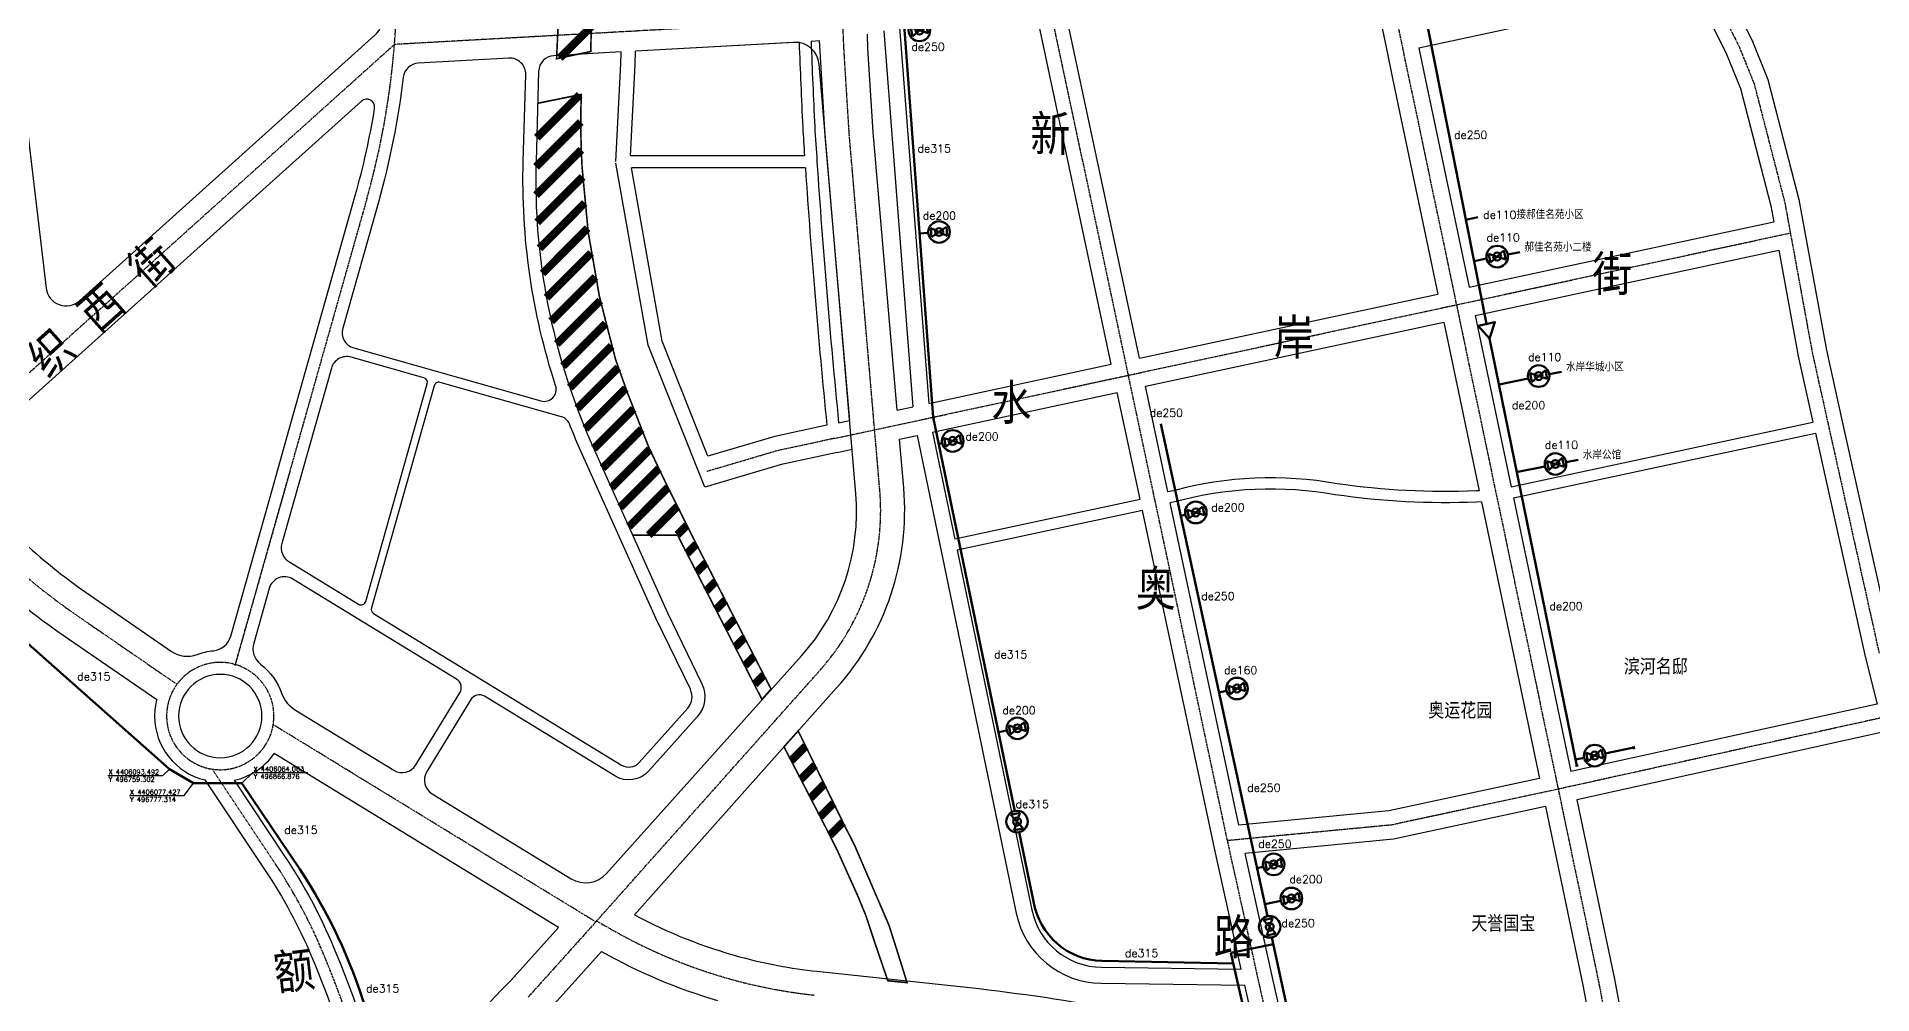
# Model space of a CAD drawing. Header units: millimetres. Extents: x 429861 to 37403537, y 4398138 to 8816131.
# Drawn here: x 436857 to 439151, y 4402513 to 4403709 of the extents above; entities that cross this region are included whole.
import ezdxf

# ---------------------------------------------------------------- set-up
doc = ezdxf.new("R2010")
doc.units = ezdxf.units.MM
doc.linetypes.add('CENTER', pattern=[2, 1.25, -0.25, 0.25, -0.25])
for name, color, linetype in [('中心线', 55, 'CENTER'), ('路名', 21, 'Continuous'), ('路网', 253, 'Continuous')]:
    doc.layers.add(name, color=color, linetype=linetype)
for name, color, linetype, lineweight in [('燃气周边建筑', 211, 'Continuous', 30), ('燃气标注(管)', 111, 'Continuous', 30), ('燃气标注(阀)', 2, 'Continuous', 30), ('燃气管(PE)', 5, 'Continuous', 100), ('燃气阀门(PE)', 6, 'Continuous', 50)]:
    doc.layers.add(name, color=color, linetype=linetype, lineweight=lineweight)
doc.styles.add('HZ', font='rs.shx', dxfattribs={"width": 0.8, "bigfont": 'hztxt.shx'})

# ---------------------------------------------------------------- blocks, each defined once
blk = doc.blocks.new('阀门PE')
at = {"layer": '燃气阀门(PE)'}
for p, q in [((-4.911818085762206, -2.833652542904019), (-4.911818085762206, 2.833652542904019)), ((-4.911818085762206, -2.833652542904019), (4.911818085762206, 2.833652542904019)), ((-4.911818085762206, 2.833652542904019), (4.911818085762206, -2.833652542904019)), ((4.911818085762206, 2.833652542904019), (4.911818085762206, -2.833652542904019))]:
    blk.add_line(p, q, dxfattribs=at)
for radius in [6.736827508906286, 2.469192652689927]:
    blk.add_circle((0, 0), radius, dxfattribs=at)

msp = doc.modelspace()

# ---------------------------------------------------------------- linework, layer by layer
at = {"layer": '中心线'}
for p, q in [((438526.3214617911, 4403872.720658043), (438563.1468515206, 4403697.547938554)), ((438221.1940636964, 4403285.809255815), (438114.9459503344, 4403784.393446247)), ((438942.7370968585, 4403779.050475925), (438984.2952030501, 4403696.417236925)), ((437860.43163269, 4403729.768782816), (437477.5383162144, 4403708.523919011)), ((437860.43163269, 4403729.768782816), (437477.5383162144, 4403708.523919011)), ((437865.864662152, 4403692.088034368), (437864.1996932538, 4403730.555244555)), ((437304.1287684604, 4403698.90227751), (436716.4175041888, 4403170.781413821)), ((437477.5383162144, 4403708.523919011), (437304.1287684604, 4403698.90227751)), ((437477.5383162144, 4403708.523919011), (437304.1287684604, 4403698.90227751)), ((438563.1468515206, 4403697.547938554), (438570.9564970799, 4403660.398654843)), ((438984.2952030501, 4403696.417236925), (439003.2155490016, 4403649.601994552)), ((437872.3905967987, 4403587.092292563), (437865.864662152, 4403692.088034368)), ((438570.9564970799, 4403660.398654843), (438631.160385942, 4403373.833897939)), ((439003.2155490016, 4403649.601994552), (439041.4644464596, 4403501.36801341)), ((437904.1109133832, 4403217.727734687), (437872.3905967987, 4403587.092292563)), ((437269.5488879827, 4403506.099701459), (437105.1109492856, 4402924.548275012)), ((439041.4644464596, 4403501.36801341), (439048.4121083339, 4403463.422802065)), ((438631.1603859419, 4403373.833897939), (439048.4121083336, 4403463.422802065)), ((439048.4121083339, 4403463.422802065), (439075.8929248495, 4403313.334123394)), ((438221.1940636964, 4403285.809255815), (438631.1603859419, 4403373.833897939)), ((438631.160385942, 4403373.833897939), (438681.2826515672, 4403135.256704075)), ((439075.8929248495, 4403313.334123394), (439095.7361604857, 4403224.258866925)), ((437963.2112917952, 4403230.417288382), (438221.1940636964, 4403285.809255815)), ((438252.1188417293, 4403140.690392694), (438221.1940636964, 4403285.809255815)), ((437853.6107254585, 4403206.879736603), (437904.0835065101, 4403217.721850105)), ((437904.1109133832, 4403217.727734687), (437963.2112917952, 4403230.417288382)), ((437910.5759261139, 4403142.446437837), (437904.1109133832, 4403217.727734687)), ((439095.7361604857, 4403224.258866925), (439159.3181387623, 4402938.842661345)), ((437783.8870602417, 4403191.909449556), (437693.7730564532, 4403165.327964419)), ((437853.6104168879, 4403206.879670351), (437783.8870602417, 4403191.909449556)), ((437173.8913670862, 4403167.16465507), (437104.6638855225, 4402923.048253457)), ((438254.888522609, 4403127.693276269), (438252.1188417293, 4403140.690392694)), ((438345.0515800486, 4402704.590469286), (438254.888522609, 4403127.693276269)), ((438681.2826515672, 4403135.256704075), (438758.2586764796, 4402768.858182593)), ((436907.174744196, 4402985.971345842), (437032.3649282528, 4402899.809903063)), ((437556.7213571112, 4402604.168191269), (437834.1855572929, 4402915.436878455)), ((437555.445856787, 4402603.178076926), (437152.583870807, 4402849.382669717)), ((439178.8455566435, 4402861.609506273), (438758.4290271986, 4402768.894758918)), ((437076.3327828874, 4402793.901601894), (437155.2030810844, 4402675.66211122)), ((438758.2586764796, 4402768.858182593), (438549.5947839094, 4402724.055564741)), ((438758.4290271986, 4402768.894758918), (438758.2586764796, 4402768.858182593)), ((438758.2586764796, 4402768.858182593), (438808.8909491085, 4402527.853404138)), ((438549.5947839094, 4402724.055564741), (438345.0515800482, 4402704.590469288)), ((438383.0134442574, 4402533.701374299), (438345.0515800482, 4402704.590469288)), ((437556.7213571112, 4402604.168191269), (437471.1807836503, 4402509.133928558)), ((437555.445856787, 4402603.178076926), (437555.445856787, 4402603.178076926)), ((437555.445856787, 4402603.178076926), (437555.445856787, 4402603.178076926)), ((437556.721357111, 4402604.168191269), (437578.3683557136, 4402591.944730795)), ((438409.4247444174, 4402414.808288413), (438383.0134442574, 4402533.701374299)), ((438808.8909491085, 4402527.853404138), (438834.1672415151, 4402393.751730523))]:
    msp.add_line(p, q, dxfattribs=at)
at = {"layer": '中心线', "ltscale": 50}
for p, q in [((437152.583870807, 4402849.382669717), (437152.5838186604, 4402849.38258439)), ((437311.5618945564, 4402752.225030222), (437311.5618424097, 4402752.224944895)), ((437311.5618945565, 4402752.225030222), (437311.5618424098, 4402752.224944895)), ((437311.5618945565, 4402752.225030222), (437311.5618424098, 4402752.224944895))]:
    msp.add_line(p, q, dxfattribs=at)
at = {"layer": '中心线'}
for centre, radius, start, end in [((436307.2769294134, 4403778.189167906), 1000.000000000065, 355.4524226387827, 2.205689632335703), ((436307.2769294135, 4403778.189167905), 999.9999999998718, 344.2113598128446, 355.4524226388357), ((437360.7308577898, 4403644.975785752), 799.9999999997771, 207.738680784945, 235.4625252418106), ((437611.6855693297, 4403116.66748089), 299.9999999998802, 317.8735807579392, 4.929497370285417), ((437086.4238334312, 4402860.171686625), 67.0339722186327, 90, 180), ((437086.4238334312, 4402860.171686625), 67.03397221857449, 0, 89.99999999995026), ((437086.4238334312, 4402860.171686625), 67.0339722186909, 180, 270), ((437086.4238334312, 4402860.171686625), 67.0339722186327, 270.0000000000498, 0), ((436608.9418489538, 4402311.284812012), 656.637000105187, 22.88389418868731, 33.70481616126791), ((437948.0070705782, 4403290.382198275), 791.42517711578, 240.2630924713359, 240.2842538117467), ((437897.971723395, 4403157.942687535), 649.9999997437229, 240.5477862164402, 254.7866051678665), ((435952.1236230333, 4402034.051480946), 1369.566520994092, 15.16157910509632, 22.88389418883078), ((437897.9717233934, 4403157.942687526), 649.9999997351827, 254.7866051678113, 263.8964858610851)]:
    msp.add_arc(centre, radius, start, end, dxfattribs=at)
at = {"layer": '燃气标注(管)'}
for p, q in [((436946.149256475, 4402785.91194508), (437014.7362597135, 4402785.91194508)), ((437014.7362597135, 4402785.91194508), (437022.8677370938, 4402793.792797493)), ((437041.5437040755, 4402760.800696536), (437052.9306411358, 4402776.50607641)), ((437113.2600390847, 4402776.50607641), (437127.3227002078, 4402789.603199059)), ((437127.3227002078, 4402789.603199059), (437195.9097034463, 4402789.603199059)), ((436972.956700837, 4402760.800696536), (437041.5437040755, 4402760.800696536))]:
    msp.add_line(p, q, dxfattribs=at)
at = {"layer": '燃气管(PE)'}
for p, q in [((438576.4688007239, 4403816.313769206), (438668.773226911, 4403349.960073387)), ((437940.0264867104, 4403734.05690979), (437977.4491131192, 4403233.474317846)), ((437971.2305990402, 4403463.666520822), (437960.3014514456, 4403462.849478012)), ((438657.9323813224, 4403483.020744159), (438643.0209642512, 4403480.0693581)), ((438668.8210659924, 4403431.469981858), (438653.2501371086, 4403428.388059985)), ((438710.370675418, 4403439.606298954), (438695.2718995716, 4403436.617829359)), ((438672.6391261801, 4403331.743080636), (438781.530524558, 4402798.120158313)), ((438720.7292953909, 4403281.826751661), (438684.3404920738, 4403274.400469959)), ((438762.3781567164, 4403289.923303906), (438747.176002118, 4403286.943618546)), ((437977.4491131192, 4403233.474317847), (438079.3344922517, 4402741.573790265)), ((438261.6332369677, 4403225.275686848), (438394.939805354, 4402610.141657243)), ((437988.5445181206, 4403201.023088891), (437984.3505326306, 4403200.154405533)), ((438741.7128253236, 4403172.012432083), (438705.7148800542, 4403164.666670807)), ((438783.3615265197, 4403180.109705176), (438768.1640189021, 4403177.101693805)), ((438292.3199887201, 4403111.593104052), (438286.5409563394, 4403110.340721745)), ((436773.4589663022, 4403014.868390291), (437022.8677370938, 4402793.792797493)), ((438343.7880185621, 4402891.701057917), (438334.3651998628, 4402889.659025505)), ((438069.3786434602, 4402842.120800514), (438058.955748562, 4402839.96194819)), ((438852.2785511603, 4402822.65331467), (438853.0646038266, 4402818.80125907)), ((438790.783955863, 4402808.098463445), (438779.9456603077, 4402805.886794662)), ((438783.1110288165, 4402798.442676915), (438779.9500202995, 4402797.797639711)), ((438852.6715774934, 4402820.72728687), (438817.1871485533, 4402813.486314029)), ((437022.8677370938, 4402793.792797493), (437052.9306411358, 4402776.50607641)), ((437052.9306411358, 4402776.50607641), (437113.2600390847, 4402776.50607641)), ((437113.2600390847, 4402776.50607641), (437185.9109385606, 4402668.774065296)), ((438084.7999736293, 4402715.186557906), (438102.7341749759, 4402628.600600438)), ((438389.5907168208, 4402672.052130635), (438381.884989363, 4402670.382211504)), ((438411.7680302271, 4402629.480739784), (438391.6916683638, 4402625.129962918)), ((438349.3943013416, 4402564.406986485), (438402.4713955838, 4402575.387649968)), ((438400.6471141894, 4402583.805671517), (438429.6253941876, 4402450.087383198)), ((438188.3132138809, 4402554.267650714), (438352.38998531, 4402551.252871206)), ((438349.3943013416, 4402564.406986485), (438396.1081248511, 4402359.285543076))]:
    msp.add_line(p, q, dxfattribs=at)
msp.add_lwpolyline([(438672.6391261801, 4403331.743080636), (438679.1503079918, 4403352.236692157), (438658.1467288946, 4403347.628735254)], close=True, dxfattribs=at)
for centre, radius, start, end in [((436621.0702391933, 4402294.736968903), 677.4575744206581, 17.24775070605727, 33.51249665984249), ((438190.331060734, 4402643.020553378), 88.77583813918959, 189.3480315409469, 268.6975728052823)]:
    msp.add_arc(centre, radius, start, end, dxfattribs=at)
at = {"layer": '路网'}
for p, q in [((437844.4193437151, 4403223.316490127), (437779.4451207438, 4403209.365950298)), ((437779.4451207531, 4403209.365950303), (437695.7680259934, 4403184.683200038)), ((437857.3890597528, 4403189.280753962), (437787.6657031066, 4403174.310533165)), ((437788.9796946666, 4403174.644888322), (437691.7780869131, 4403145.972728798))]:
    msp.add_line(p, q, dxfattribs=at)
at = {"layer": '路网', "const_width": 2, "flags": 128}
for points in [[(437567.6787613734, 4404243.431116963), (437531.8356675353, 4404242.298909437), (437506.7229052172, 4403681.122939083), (437549.4356813531, 4403690.08140665), (437553.0085364052, 4403870.888234457), (437553.2202870557, 4403890.089158211)], [(437920.6044204046, 4402529.658799124), (437944.6303081212, 4402527.246117904), (437934.9644627589, 4402558.325986121), (437922.1298719681, 4402598.761157211), (437878.9803305333, 4402699.035693975), (437868.4068556733, 4402719.703511961), (437826.9373520729, 4402804.211025862), (437810.5964312647, 4402837.510932359), (437808.4907610523, 4402841.526562485), (437790.8551515194, 4402821.74234159), (437821.6837019279, 4402762.417459628), (437848.0456000143, 4402711.27032536), (437857.4752010372, 4402692.437892378), (437882.9049949314, 4402635.92897567), (437892.8599474413, 4402611.806779198), (437905.3552636942, 4402574.196590063)], [(437920.6044204046, 4402529.658799124), (437944.6303081212, 4402527.246117904), (437934.9644627589, 4402558.325986121), (437922.1298719681, 4402598.761157211), (437878.9803305333, 4402699.035693975), (437868.4068556733, 4402719.703511961), (437826.9373520729, 4402804.211025862), (437810.5964312647, 4402837.510932359), (437808.4907610523, 4402841.526562485), (437790.8551515194, 4402821.74234159), (437821.6837019279, 4402762.417459628), (437848.0456000143, 4402711.27032536), (437857.4752010372, 4402692.437892378), (437882.9049949314, 4402635.92897567), (437892.8599474413, 4402611.806779198), (437905.3552636942, 4402574.196590063)]]:
    msp.add_lwpolyline(points, close=True, dxfattribs=at)
at = {"layer": '路网', "ltscale": 2}
msp.add_lwpolyline([(437130.31469311, 4403576.322664318), (437279.7620571471, 4403710.616961256, 0.2014123439359341), (437291.3348745473, 4403735.11991415, 0.0205618025237038), (437291.5471423876, 4403816.098900849), (437289.7179913864, 4403863.590104446, 0.4681327416407593), (437259.3046432755, 4403887.030690243), (436998.272119089, 4403828.926820086), (436843.9433845066, 4403794.574408313, 0.3850736951564028), (436824.5506296518, 4403767.215640861), (436868.9421787686, 4403394.414064947, 0.6077257043365102), (436910.4765960781, 4403378.774833157)], format="xyb", close=True, dxfattribs=at)
at = {"layer": '路网'}
for points in [[(438511.9101530049, 4403844.05660664), (438543.5746611273, 4403693.433407813)], [(438958.8179445858, 4403787.137894326), (439000.7074343615, 4403703.845739377), (439020.3484370707, 4403655.247351978), (439059.0542716078, 4403505.242506659), (439066.1177674835, 4403466.664658643)], [(438235.0414280846, 4403307.192685459), (438137.7553792691, 4403763.721129628)], [(438584.1414702026, 4403694.896196526), (438927.8023061021, 4403768.684262646)], [(438927.8023061021, 4403768.684262646), (438967.8829717387, 4403688.988734473), (438986.0826609325, 4403643.956637125), (439023.8746213115, 4403497.49352016), (439027.5617065765, 4403477.35620891)], [(438199.8435755019, 4403299.635288158), (438102.5575266863, 4403756.163732328)], [(437915.6675523203, 4403716.036233511), (437951.946150261, 4403246.408764524)], [(437935.3998502675, 4403720.272992413), (437971.678448208, 4403250.645523425)], [(437809.7199544997, 4403701.91658878), (437605.3884399525, 4403690.579239678)], [(437835.3496159291, 4403703.338652428), (437824.6993358665, 4403702.747720855)], [(437872.9934640368, 4403229.453974853), (437842.4703319274, 4403584.878018825), (437835.9049305237, 4403690.508741161), (437835.3496159291, 4403703.338652428)], [(437932.1237699575, 4403242.152663871), (437902.31086167, 4403589.3065663), (437895.8243937803, 4403693.667327575), (437895.0478306543, 4403711.60893419)], [(438543.5746611273, 4403693.433407813), (438551.3840405796, 4403656.285389934), (438607.905019916, 4403387.250930372)], [(437587.367109536, 4403689.579324836), (437529.6973721944, 4403686.37951522)], [(437580.649319477, 4403552.67454992), (437587.1017446032, 4403674.797300398)], [(437587.0907175384, 4403674.48723831), (437587.3671095358, 4403689.579324836)], [(437599.0455388886, 4403559.698464771), (437605.076672707, 4403673.847584827)], [(437605.0876997719, 4403674.157646915), (437605.3884399525, 4403690.579239678)], [(437816.5727091377, 4403559.670087053), (437599.0455388886, 4403559.698464771)], [(437691.7780869135, 4403145.972728798), (437621.2332302093, 4403323.547525778), (437580.7763152723, 4403550.621052761)], [(437695.768025993, 4403184.683200038), (437638.6344593978, 4403328.499233733), (437600.1150055184, 4403544.698325126)], [(437817.5726779656, 4403544.669956475), (437600.1150055183, 4403544.698325126)], [(438647.0140812539, 4403395.648110678), (439027.5617065765, 4403477.35620891)], [(439066.1177674835, 4403466.664658643), (439093.5368208728, 4403316.913304228), (439113.305489614, 4403228.172774688)], [(438654.4157519679, 4403360.416865507), (439034.048418747, 4403441.928511264)], [(439034.0484187472, 4403441.928511264), (439058.2490288264, 4403309.754942557), (439076.6147446868, 4403227.312195795)], [(438235.0414280847, 4403307.192685459), (438607.9050199162, 4403387.250930372)], [(438242.5445518911, 4403271.983223472), (438615.3066906303, 4403352.019685199)], [(438615.3066906303, 4403352.019685199), (438659.5251889191, 4403141.543859594)], [(438654.4157519682, 4403360.416865507), (438699.3978928486, 4403146.306174151)], [(437971.678448208, 4403250.645523425), (438199.8435755018, 4403299.635288158)], [(437976.6497821168, 4403214.892456055), (438207.3466993081, 4403264.42582617)], [(438235.8306446494, 4403130.760913176), (438234.5141316567, 4403136.938835248), (438207.3466993083, 4403264.42582617)], [(438270.6395748271, 4403140.143383473), (438269.7235518019, 4403144.441950139), (438242.5445518909, 4403271.983223472)], [(437932.1237699576, 4403242.152663871), (437951.9461502607, 4403246.408764524)], [(437859.1778087107, 4403226.486218766), (437872.9934640368, 4403229.453974853)], [(437976.6497821168, 4403214.892456055), (438004.4467682986, 4403081.080750261)], [(438699.3978928486, 4403146.306174151), (439076.614744687, 4403227.312195795)], [(438702.2763207721, 4403132.605132345), (439079.6589843958, 4403213.646761498)], [(439079.6589843954, 4403213.646761498), (439141.8045023676, 4402934.678751785), (439156.8453974442, 4402875.190303854)], [(439113.3054896139, 4403228.172774688), (439176.8317751569, 4402943.006570904), (439192.2030351525, 4402882.211492203)], [(437857.3910886433, 4403189.281189669), (437876.0983225488, 4403193.299711119)], [(437935.2285912062, 4403205.998834046), (437957.0950063035, 4403210.693813264)], [(437957.0950063035, 4403210.693813264), (437986.3021585289, 4403070.093719603)], [(438235.8306446493, 4403130.760913176), (438004.4467682985, 4403081.080750261)], [(438359.3134019046, 4402724.028999068), (438273.5574528397, 4403126.450831193)], [(438662.4477955579, 4403127.632531324), (438735.0033104536, 4402782.275215025)], [(438702.2763207723, 4403132.605132345), (438774.0895765419, 4402790.780898543)], [(438238.7485261167, 4403117.068344687), (438007.2942923337, 4403067.37307541)], [(438327.4468699761, 4402700.838911841), (438238.7485261167, 4403117.068344687)], [(439156.845397444, 4402875.190303854), (438774.089576542, 4402790.780898543)], [(439165.6739790033, 4402840.272261295), (438781.4915434189, 4402755.548243665)], [(438735.0033104538, 4402782.275215025), (438546.8434707718, 4402741.875061033), (438359.3134019046, 4402724.028999068)], [(438781.4915434187, 4402755.548243665), (438828.5063893428, 4402531.762070581), (438870.4700423916, 4402309.126724608)], [(438742.4049811678, 4402747.043969853), (438552.3460970469, 4402706.236068448), (438367.0421250724, 4402688.601850179)], [(438742.4049811678, 4402747.043969853), (438789.2755088741, 4402523.944737693), (438826.5504927262, 4402326.184811588)], [(438362.2885405798, 4402543.99258342), (438327.479919269, 4402700.687042913)], [(438400.5851050367, 4402537.604800673), (438367.0421250723, 4402688.601850179)], [(438382.3788612391, 4402453.554013371), (438366.7457074512, 4402523.928204899)], [(438421.6435570122, 4402442.80809153), (438400.5851050367, 4402537.604800673)]]:
    msp.add_lwpolyline(points, dxfattribs=at)
at = {"layer": '路网', "const_width": 10, "flags": 128}
for points in [[(437510.7201956406, 4403681.961320473), (437550.0524532174, 4403721.29357805)], [(437481.9020602672, 4403582.432506981), (437535.5508904994, 4403636.081337213)], [(437483.1322515692, 4403625.05177082), (437483.1770672818, 4403625.096586534)], [(437480.8802859788, 4403546.05539363), (437536.9162034229, 4403602.091311077)], [(437480.924816647, 4403510.744585242), (437537.5346733093, 4403567.354441903)], [(437482.413805013, 4403476.878234545), (437539.2886466076, 4403533.753076144)], [(437485.1898547905, 4403444.298945267), (437541.9755010111, 4403501.084591488)], [(437489.1277355778, 4403412.881486993), (437545.585902993, 4403469.33965441)], [(437494.1260173617, 4403382.524429717), (437550.0542828596, 4403438.452695217)], [(437500.1013376187, 4403353.144410915), (437555.3246114104, 4403408.367684709)], [(437506.98435399, 4403324.672088226), (437561.3486249956, 4403379.036359235)], [(437514.7168141374, 4403297.049209314), (437568.0844607831, 4403350.416855963)], [(437523.2493883324, 4403270.226444453), (437575.4955921294, 4403322.47264825)], [(437532.5400363789, 4403244.16175344), (437583.9610117618, 4403295.582728823)], [(437542.5527574457, 4403218.819135445), (437593.2492112161, 4403269.515589218)], [(437553.2626305829, 4403194.173669521), (437603.0720291715, 4403243.983068113)], [(437564.2248176805, 4403169.780517563), (437613.0123397149, 4403218.568039598)], [(437575.1870047794, 4403145.387365606), (437623.1003153811, 4403193.300676205)], [(437586.1491918797, 4403120.994213643), (437634.51977168, 4403169.364793443)], [(437597.1113789785, 4403096.601061683), (437645.9975495286, 4403145.487232233)], [(437621.8142556389, 4403085.948599285), (437657.8038376507, 4403121.938181297)], [(437657.6910708861, 4403086.470075471), (437669.6101257724, 4403098.389130359)], [(437669.692571374, 4403063.116236901), (437681.4164138939, 4403074.84007942)], [(437681.7009681346, 4403039.769294602), (437693.40634098, 4403051.474667448)], [(437693.7093648954, 4403016.422352304), (437705.4384714636, 4403028.151458873)], [(437705.7177616558, 4402993.075410005), (437717.470601947, 4403004.828250295)], [(437717.7498921387, 4402969.752201429), (437729.50273243, 4402981.50504172)], [(437729.7820226221, 4402946.428992853), (437741.5348629133, 4402958.181833145)], [(437741.8141531055, 4402923.105784277), (437753.5669933967, 4402934.858624568)], [(437753.8462835889, 4402899.7825757), (437765.5991238803, 4402911.535415992)], [(437799.8733147383, 4402804.388250613), (437817.9699893073, 4402822.484925182)], [(437799.8733147383, 4402804.388250613), (437817.9699893073, 4402822.484925182)], [(437811.9633020379, 4402781.122898853), (437829.608368985, 4402798.7679658)], [(437811.9633020379, 4402781.122898853), (437829.608368985, 4402798.7679658)], [(437824.0405210728, 4402757.844778828), (437841.2467486629, 4402775.051006419)], [(437824.0405210728, 4402757.844778828), (437841.2467486629, 4402775.051006419)], [(437836.0653627818, 4402734.514281477), (437852.8851283416, 4402751.334047038)], [(437836.0653627818, 4402734.514281477), (437852.8851283416, 4402751.334047038)], [(437848.0893566569, 4402711.182936294), (437864.5235080196, 4402727.617087657)], [(437848.0893566569, 4402711.182936294), (437864.5235080196, 4402727.617087657)]]:
    msp.add_lwpolyline(points, dxfattribs=at)
at = {"layer": '路网', "ltscale": 2}
for points in [[(437351.0975079343, 4402763.22208776), (437524.8997290462, 4402657.004806022, 0.3618770767389817), (437569.2204963214, 4402663.515809653), (437812.6036902667, 4402935.20354198, 0.206775066010351), (437880.5195747872, 4403138.309740571), (437834.806013259, 4403674.153895481, 0.4055478441968758), (437803.2525953485, 4403701.557746854), (437605.3884399522, 4403690.579239666)], [(437505.5294727011, 4403272.824003561, -0.0863067774525311), (437465.0539501553, 4403553.281093604), (437468.1703983097, 4403661.248631588, 0.4391211186722387), (437447.0707275598, 4403681.794969762), (437447.0707275587, 4403681.794969761), (437333.8767871713, 4403675.514395668, 0.3640633642884812), (437315.1256954299, 4403657.915044174, -0.0392170874875309), (437283.9829673612, 4403502.018359462), (437239.4621343687, 4403344.56592398, 0.4142135622994461), (437253.2657842061, 4403319.878695481), (437487.1885900752, 4403253.735303334, 0.6000677145767), (437505.5294728878, 4403272.824003623)], [(437587.3671095356, 4403689.579324825), (437503.1839200259, 4403684.908414375, 0.3897370930444082), (437484.3002437623, 4403665.516182615), (437481.0472889607, 4403552.819451039, 0.1117953595294821), (437550.0264043589, 4403201.374947636), (437645.3638260578, 4402989.229306087), (437688.272793164, 4402900.560528688, -0.3038919302873838), (437682.4768230511, 4402859.234985812), (437622.0115027151, 4402791.586705838, -0.3621912277875709), (437579.5653787896, 4402785.327009874), (437416.6604487554, 4402884.884534159, 0.4142135624326849), (437399.4762170828, 4402880.736982847), (437344.4614258424, 4402790.716858435, 0.4142135623692565), (437351.0975079348, 4402763.222087761)], [(436769.0965274626, 4403152.158558804, 0.0684757996218362), (436924.183098456, 4403010.684012339), (437025.5243901309, 4402940.936436123, 0.2450414828075156), (437057.6457230668, 4402936.992210978, -0.0640062282515503), (437078.0091090206, 4402941.772942809, 0.307276383341982), (437099.5014751087, 4402959.838727167), (437147.7965823562, 4403130.639265855), (437175.5588623954, 4403228.823381309), (437255.1148086041, 4403510.181043454, 0.0283407412943919), (437279.3432562752, 4403619.091536932, 0.7082898220405724), (437262.79064587, 4403628.1448363), (436823.1631386995, 4403233.092924073), (436771.5957818762, 4403186.754188237, 0.4032673735858722), (436769.0966715528, 4403152.15838582)], [(437163.3922998111, 4403075.537248803, 0.3363327869066837), (437172.2083946933, 4403053.03003309), (437259.2884740136, 4402999.812017469, 0.4966331886735757), (437268.1909090519, 4403003.299108585), (437345.0765056426, 4403275.212808823, 0.4142135622874055), (437340.9354106915, 4403282.618977372), (437250.0007106194, 4403308.331431978, 0.4142135624569267), (437225.3134821142, 4403294.527782136), (437163.3922998114, 4403075.537248803)], [(437522.7505033773, 4403225.08555865, 0.2337039765768216), (437512.8846890982, 4403233.999055478), (437361.14312182, 4403276.905098571, 0.4142135624581654), (437353.7369532683, 4403272.76400362), (437275.2514884411, 4402995.192207309, 0.3363327869077913), (437277.896316906, 4402988.440042596), (437587.9088542216, 4402798.97935098, 0.3621912277774725), (437610.0822025405, 4402802.249341411), (437670.547522876, 4402869.897621385, 0.3038919302871656), (437673.8705457401, 4402893.590932636), (437630.862768031, 4402982.46389615), (437535.4131892117, 4403194.859110678, -0.0099087809648051), (437522.7505031947, 4403225.085558578)], [(437147.5692810199, 4403019.577540105), (437128.267514038, 4402951.314886058, 0.3047102670065174), (437136.9318917441, 4402924.813071538, -0.1409261704403564), (437163.554123948, 4402888.10895354, 0.1702975164824479), (437180.3043861118, 4402867.600392203), (437303.3143140833, 4402792.424251808, 0.41421356235483), (437330.8090847566, 4402799.060333902), (437385.8238759782, 4402889.080458281, 0.4142135623142578), (437381.6763246671, 4402906.26468995), (437177.2440644805, 4403031.20117716, 0.4966331886743729), (437147.5692810196, 4403019.577540105)]]:
    msp.add_lwpolyline(points, format="xyb", dxfattribs=at)
at = {"layer": '路网'}
for points in [[(437809.7199544998, 4403701.91658878, 0.0026489995155441), (437814.2726990195, 4403595.541527564, 0.0008937070952268), (437816.5727091377, 4403559.670087053)], [(437824.6993358665, 4403702.747720855, 0.0026530618583817), (437829.2502642117, 4403596.368483474, 0.0010904094138006), (437832.0699671599, 4403552.668286855)], [(438584.1414702028, 4403694.896196526), (438590.5286874732, 4403664.513185582, -3.23374619937e-05), (438590.5292195235, 4403664.510653888), (438647.0140812539, 4403395.648110678)], [(437817.5726779655, 4403544.669956475, 0.008018072705304), (437844.4193437151, 4403223.316490127, 0.0086220584503501)], [(437832.0702984459, 4403552.663321115, 0.0081503092592627), (437859.1778087107, 4403226.486218766, 0.0086220584503725)], [(437603.9667148759, 4402612.084597325), (437856.5097385906, 4402895.395869187, 0.208162950975012), (437940.4654474761, 4403145.018701778), (437935.228591206, 4403205.998834046)], [(438659.5251889189, 4403141.543859594), (438655.6669282913, 4403141.416777399, -0.0466383009887756), (438481.9817005293, 4403150.358122755, 0.1098866774349635), (438277.5832215621, 4403141.623072118), (438270.639574827, 4403140.143383473)], [(438662.4477955579, 4403127.632531324), (438656.1894822128, 4403127.426396938, -0.0466808723020334), (438479.7427782561, 4403136.536532652, 0.1102062092938717), (438280.8574265792, 4403128.006452997), (438273.5574528399, 4403126.450831193)], [(437986.3021585289, 4403070.093719603), (438079.8453040457, 4402619.787064593), (438081.0352257628, 4402614.058909253, 0.351480984823861), (438187.1957097686, 4402526.442597749), (438366.7457074512, 4402523.928204899)], [(438007.2942923337, 4403067.37307541), (438099.4272599501, 4402623.854865343), (438100.6171816671, 4402618.126710005, 0.3514809848242991), (438187.4757594899, 4402546.440636957), (438362.2885405798, 4402543.99258342)], [(437509.2386862519, 4402596.258266831), (437449.5742747608, 4402529.972022459, 0.2339267202773745), (437301.2041634108, 4402111.975094719), (437359.9101814879, 4401542.311212494, -0.0082655183612208), (437361.5468286132, 4401525.105530055)], [(437603.9667148759, 4402612.084597325, 0.0571955379588745), (437735.2745618381, 4402559.67048084)], [(437562.9220130388, 4402566.214431452), (437492.7648287982, 4402488.270877785, 0.2353830411225325), (437360.8378828664, 4402118.612809088), (437419.5681357919, 4401548.71375987, -0.008150818783317), (437421.3629655186, 4401529.799117777)], [(437562.9220130382, 4402566.214431452), (437563.6174310471, 4402565.821748164, 0.0576435870326089), (437707.6209973645, 4402505.128318245, 0.0576435870326089)], [(437735.2745618341, 4402559.670480841, 0.0397703011474517), (437832.0501879856, 4402541.457204453), (438011.2025325966, 4402522.300228396, -0.0393942170703065), (438382.3788612391, 4402453.554013371, -0.0393942170703065)]]:
    msp.add_lwpolyline(points, format="xyb", dxfattribs=at)
at = {"layer": '路网', "const_width": 2, "flags": 128}
msp.add_lwpolyline([(437601.8962851775, 4403085.953647718), (437657.9535578819, 4403085.939439373), (437763.3400775973, 4402881.045060558), (437774.7343690105, 4402893.827560524), (437683.6226672572, 4403070.439443734), (437644.2175485194, 4403149.037656721), (437621.9602956, 4403195.690227783), (437594.9226907991, 4403264.81900339), (437580.3029065049, 4403305.849125543, -0.0588982089133574), (437538.5527592079, 4403545.922523592, -0.0188953627019662), (437537.0494111912, 4403617.476300629), (437537.6287804125, 4403636.517148484), (437483.1437947697, 4403625.451678298)], format="xyb", dxfattribs=at)
at = {"layer": '路网', "ltscale": 50}
for points in [[(436706.7540815588, 4403133.884427823, 0.0763069354203454), (436890.1663899385, 4402961.258679345), (437007.0326150947, 4402880.826154642)], [(437007.0326150949, 4402880.826154642, 0.0637156362268236), (437004.3898612125, 4402860.171686625, 0.3469025017300199), (437067.3111869471, 4402780.395253122)], [(437103.6576245804, 4402779.968388434, 0.1905510215967805), (437153.8519613424, 4402813.448885293)], [(437103.6576245805, 4402779.968388434), (437167.6816932866, 4402683.985826586, -0.0472502956215641), (437227.717492193, 4402572.46092739, -0.0337703271639121), (437288.5868327157, 4402395.839457838), (437289.4643095949, 4402391.888957153, -0.0812733428384792), (437298.8366017592, 4402225.828774902, 0.054340574406516), (437299.1240767475, 4402121.802449558), (437361.5739765628, 4401563.217503089, -0.0931682804620582), (437348.2770578499, 4401377.76165285, -0.0655511015113426), (437314.3558965815, 4401279.357127354, -0.0458572380504984), (437281.3453605504, 4401223.639219093, -0.0024285996559624), (437276.9664757544, 4401217.50209357, -0.1507400571501505), (437222.8683665664, 4401176.633855413), (437194.5769793343, 4401166.378751722), (437174.2754773323, 4401152.07900843), (437042.4763899332, 4401062.675715102), (436966.923617256, 4400995.942742417), (436901.6432324105, 4400936.942179093, 0.0069822960468963), (436868.7798324507, 4400900.386441649, 0.0069822960468963)], [(437067.3111869471, 4402780.395253122), (437142.7244688822, 4402667.338395854, -0.0472502956217986), (437200.0786496423, 4402560.794977688, -0.033644063084723), (437259.4503802539, 4402388.660011093), (437260.1780508914, 4402385.383955143, -0.0812733428384085), (437269.0043842887, 4402228.997181566, 0.0543405744061691), (437269.3098264639, 4402118.46921089), (437331.7646105114, 4401559.840577263, -0.06369844541534339), (437330.2141602981, 4401439.757985153, -0.06369844541534339)]]:
    msp.add_lwpolyline(points, format="xyb", dxfattribs=at)
msp.add_lwpolyline([(437138.4578056498, 4402860.171686625, 0.4142135623730951), (437086.4238334312, 4402912.205658843, 0.4142135623730951), (437034.3898612125, 4402860.171686625, 0.4142135623730951), (437086.4238334312, 4402808.137714406, 0.4142135623730951)], format="xyb", close=True, dxfattribs=at)
msp.add_lwpolyline([(437509.2386862519, 4402596.258266831), (437153.8519613419, 4402813.448885293)], dxfattribs=at)

# ---------------------------------------------------------------- block references
at = {"layer": '燃气阀门(PE)'}
for p, xscale, yscale, zscale, rotation in [((437960.0895329913, 4403716.436948838), 2.000000000018433, 2.000000000018433, 2.000000000018433, 11.94788368605495), ((437984.6667604928, 4403464.670983339), 1.999999999939095, 1.999999999939095, 1.999999999939095, 184.275373348883), ((438682.0563109879, 4403433.993406009), 1.999999999989061, 1.999999999989086, 1.999999999989061, 11.94788368207841), ((438733.882410426, 4403284.748214378), 1.999999999989061, 1.999999999989086, 1.999999999989061, 11.94788368207841), ((438001.7381343001, 4403203.755829579), 2.000000000115685, 2.000000000115685, 2.000000000115685, 191.7019743228151), ((438754.8657802293, 4403174.934615648), 1.999999999989061, 1.999999999989086, 1.999999999989061, 11.94788368207841), ((438305.4879815809, 4403114.44675847), 1.999999999867382, 1.999999999867382, 1.999999999867382, 192.2275717771919), ((438356.9560114227, 4402894.554712334), 1.999999999838938, 1.999999999838938, 1.999999999838938, 192.2275717773686), ((438082.5722596392, 4402844.853541205), 2.000000000115685, 2.000000000115685, 2.000000000115685, 191.7019743228151), ((438803.985552208, 4402810.792388737), 2.000000000004946, 2.000000000004946, 2.000000000004946, 11.53346216468009), ((438082.0672329401, 4402728.380174085), 2.000000000120985, 2.000000000120985, 2.000000000120985, 281.7019743091603), ((438402.7587096819, 4402674.905785051), 1.999999999874492, 1.999999999874492, 1.999999999874492, 192.2275717771478), ((438424.9360230879, 4402632.334394202), 1.999999999874492, 1.999999999874492, 1.999999999874492, 192.2275717771478), ((438397.7934597714, 4402596.97366438), 2.000000000158, 2.000000000158, 2.000000000158, 282.2275717890375)]:
    msp.add_blockref('阀门PE', p, dxfattribs=dict(at, xscale=xscale, yscale=yscale, zscale=zscale, rotation=rotation))

# ---------------------------------------------------------------- texts
at = {"layer": '燃气周边建筑', "style": 'HZ'}
for s, p in [('滨河名邸', (438840.2925208642, 4402911.681861514)), ('奥运花园', (438595.8778970719, 4402856.957087126)), ('天誉国宝', (438649.639037316, 4402590.936437438))]:
    msp.add_text(s, height=20, dxfattribs=at).set_placement(p)
at = {"layer": '燃气标注(管)', "style": 'HZ'}
for s, height, p in [('de250', 10, (438628.0909094848, 4403580.998705242)), ('de315', 10, (437957.8107442873, 4403563.997389547)), ('de110接郝佳名苑小区', 10, (438664.4855023103, 4403481.180736338)), ('郝佳名苑小二楼', 10, (438716.0660386144, 4403440.341232616)), ('水岸华城小区', 10, (438768.0735199128, 4403290.658237567)), ('de250', 10, (438247.8574716205, 4403233.806158219)), ('de200', 10, (438700.4642300003, 4403243.420942828)), ('水岸公馆', 10, (438789.0568897161, 4403180.844638838)), ('de250', 10, (438312.2748307929, 4403005.064585811)), ('de200', 10, (438747.2937342214, 4402992.53230908)), ('de315', 10, (438053.3556886081, 4402932.121252271)), ('de315', 10, (436907.662992345, 4402904.660668536)), ('Y 496759.302', 6, (436946.8328858446, 4402778.068068614)), ('X 4406093.492', 6, (436946.8328858446, 4402787.227279733)), ('Y 496866.876', 6, (437128.0063295774, 4402781.759322593)), ('X 4406064.063', 6, (437128.0063295774, 4402790.918533712)), ('de250', 10, (438369.7097084633, 4402765.602751527)), ('Y 496777.314', 6, (436973.6403302066, 4402752.95682007)), ('X 4406077.427', 6, (436973.6403302066, 4402762.116031189)), ('de315', 10, (437166.4078126568, 4402712.91973334)), ('de315', 10, (438216.8766772765, 4402559.123188677)), ('de315', 10, (437268.5479394939, 4402514.885982863))]:
    msp.add_text(s, height=height, dxfattribs=at).set_placement(p)
at = {"layer": '燃气标注(阀)', "style": 'HZ'}
for s, p in [('de250', (437950.1290928899, 4403690.919269884)), ('de200', (437964.2725852496, 4403480.107073148)), ('de110', (438668.7573249409, 4403452.822001449)), ('de110', (438720.5834243791, 4403303.576809818)), ('de200', (438017.4544969146, 4403204.297690668)), ('de110', (438741.5667941823, 4403193.763211088)), ('de200', (438324.7669966883, 4403115.679588933)), ('de160', (438340.7592597185, 4402912.455259576)), ('de200', (438063.7253388204, 4402862.326711094)), ('de315', (438080.2611245579, 4402745.281617499)), ('de250', (438383.5190242781, 4402695.544618329)), ('de200', (438422.307502484, 4402651.332815002)), ('de250', (438412.5240937435, 4402596.551739405))]:
    msp.add_text(s, height=10, dxfattribs=at).set_placement(p)
at = {"layer": '路名', "style": 'HZ'}
for s, p in [('新', (438098.7137165703, 4403560.704145255)), ('街', (438800.9855709714, 4403385.914242385)), ('岸', (438403.129720224, 4403306.520600322)), ('水', (438050.0742995428, 4403225.030480416)), ('奥', (438230.3350121694, 4402992.882684409)), ('路 ', (438327.9247883564, 4402557.621329575))]:
    msp.add_text(s, height=50, dxfattribs=at).set_placement(p)
for s, rotation, p in [('纺 织 西 街', 41.80813807823942, (436811.1412761459, 4403221.229645733)), ('额', 6.783852131805497, (437156.8502507076, 4402512.634331062))]:
    msp.add_text(s, height=50, rotation=rotation, dxfattribs=at).set_placement(p)

doc.saveas('drawing.dxf')
